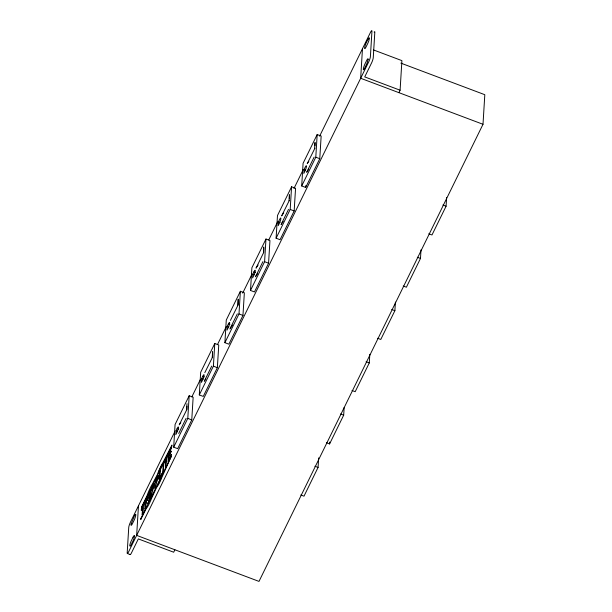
<?xml version="1.0" encoding="UTF-8"?>
<svg xmlns="http://www.w3.org/2000/svg" width="612" height="612" viewBox="0 0 612 612"><rect width="100%" height="100%" fill="white"/><g stroke="black" fill="none" stroke-linecap="round" stroke-linejoin="round"><path stroke-width="0.92" d="M186.966 406.116L186.912 409.405L179.217 424.881M212.601 352.229L212.517 357.163L204.813 372.639M263.718 252.687L263.803 247.745M289.346 198.793L289.415 194.685L289.04 200.767M314.958 145.733L315.019 142.443L314.644 148.525M138.465 505.803L136.66 535.385L258.998 581.4L483.006 124.29L484.811 94.707L400.875 63.135M173.693 447.173L175.078 424.514L189.177 395.75L193.147 397.242L191.763 419.909L177.671 448.665L173.693 447.173L187.792 418.409L189.177 395.75M176.042 430.779L175.805 434.635L176.906 432.386A3.779 0.65 -69.4 0 0 178.482 427.482A3.779 0.65 -69.4 0 0 177.143 428.53L176.042 430.779L177.633 431.376M186.637 409.734L187.012 403.645M199.298 394.931L200.682 372.272L214.774 343.508L218.752 345.007L217.367 367.667L203.268 396.423L199.298 394.931L213.389 366.167L214.774 343.508M201.639 378.537L201.409 382.393L202.511 380.144A3.779 0.65 -69.4 0 0 204.087 375.24A3.779 0.65 -69.4 0 0 202.74 376.296L201.639 378.537L203.23 379.134M212.242 357.492L212.609 351.403M224.895 342.689L226.279 320.03L240.378 291.266L244.356 292.765L242.964 315.425L228.873 344.181L224.895 342.689L238.994 313.925L240.378 291.266M227.243 326.295L227.006 330.151L228.108 327.902A3.779 0.65 -69.4 0 0 229.684 322.998A3.779 0.65 -69.4 0 0 228.345 324.054L227.243 326.295L228.834 326.892M237.838 305.25L238.213 299.161L238.114 304.921L230.418 320.397M250.499 290.448L251.884 267.788L265.975 239.024L269.953 240.524L268.569 263.183L254.47 291.947L250.499 290.448L264.591 261.691L265.975 239.024M252.848 274.054L252.611 277.909L253.712 275.668A3.779 0.65 -69.4 0 0 255.288 270.756A3.779 0.65 -69.4 0 0 253.942 271.812L252.848 274.054L254.431 274.658M263.818 246.919L263.443 253.008L256.015 268.155L258.119 265.08M276.096 238.206L277.481 215.546L291.58 186.782L295.558 188.282L294.165 210.941L280.074 239.705L276.096 238.206L290.195 209.449L291.58 186.782M278.445 221.819L278.208 225.667L279.309 223.426A3.779 0.65 -69.4 0 0 280.885 218.522A3.779 0.65 -69.4 0 0 279.546 219.57L278.445 221.819L280.036 222.416M301.701 185.964L303.085 163.305L317.177 134.548L321.155 136.04L319.77 158.699L305.679 187.463L301.701 185.964L315.792 157.208L317.177 134.548M304.049 169.578L303.812 173.425L304.914 171.184A3.779 0.65 -69.4 0 0 306.49 166.28A3.779 0.65 -69.4 0 0 305.143 167.328L304.049 169.578L305.633 170.174M305.679 187.463L305.786 185.604M300.806 494.978L303.988 496.179L318.079 467.415L318.661 457.891M326.403 442.736L329.585 443.937L329.7 442.048M362.472 48.7L360.667 78.275L483.006 124.29M329.585 443.937L343.684 415.173L344.151 407.462M352.007 390.494L355.19 391.695L369.281 362.931L369.809 354.317M398.894 92.657L400.095 90.209L401.908 60.626L373.618 49.985M377.604 338.26L380.786 339.453L394.885 310.689L395.413 302.076M403.209 286.018L406.391 287.212L420.482 258.455L421.01 249.834M428.813 233.776L431.988 234.97L446.087 206.213L446.615 197.592M174.611 432.049L130.463 522.128A4.146 0.711 -69.4 0 0 128.734 527.506L127.189 552.865A4.146 0.711 -69.4 0 0 128.658 551.71L368.669 61.95A4.146 0.711 -69.4 0 0 370.398 56.572L371.943 31.22A4.146 0.711 -69.4 0 0 370.474 32.375L319.609 136.17M191.839 396.89L200.246 379.738M217.482 344.571L226.302 326.563M242.696 293.117L251.945 274.252M268.752 239.942L277.58 221.934M293.967 188.488L303.215 169.623M289.315 200.445L281.619 215.914L283.723 212.846M307.216 163.679L314.92 148.203M178.689 433.503L186.109 418.348M211.714 366.114L204.286 381.261L205.823 378.912M229.89 329.019L237.311 313.872M255.487 276.777L262.915 261.63M288.512 209.388L281.092 224.535L283.134 221.414M314.117 157.146L306.688 172.293L308.739 169.172M174.887 549.767L173.686 552.215L138.327 538.912L131.526 552.789A4.146 0.711 -69.4 0 1 130.073 554.38M256 275.997L257.537 273.648M230.403 328.239L232.445 325.11M307.744 162.907L308.8 161.369M179.744 424.108L180.792 422.578M400.095 90.209L364.729 76.905L371.53 63.028A4.146 0.711 -69.4 0 0 373.259 57.65L374.812 32.298A4.146 0.711 -69.4 0 0 374.123 32.099M315.792 157.208L319.77 158.699M442.904 205.012L446.087 206.213M290.195 209.449L294.165 210.941M417.3 257.254L420.482 258.455M264.591 261.691L268.569 263.183M391.703 309.496L394.885 310.689M253.942 271.812L255.533 272.409M238.994 313.925L242.964 315.425M366.098 361.738L369.281 362.931M228.345 324.054L229.936 324.651M213.389 366.167L217.367 367.667M340.502 413.98L343.684 415.173M202.74 376.296L204.332 376.893M187.792 418.409L191.763 419.909M314.897 466.222L318.079 467.415M177.143 428.53L178.735 429.134M127.334 553.485L130.203 554.564M154.607 483.794L150.927 496.768C150.116 495.781 152.319 481.789 154.607 483.794M158.646 475.555L154.966 488.521C154.155 487.542 156.358 473.55 158.646 475.555M141.364 509L141.28 510.4L142.565 507.776L142.145 514.684C143.874 510.668 143.101 505.986 144.815 501.97L141.364 509M140.844 518.502L140.775 519.557L146.153 508.756A14.512 2.494 -69.4 0 0 151.677 498.16L156.557 487.527A14.512 2.494 -69.4 0 0 162.081 476.939L171.245 456.46L140.844 518.502M141.54 507.088L141.479 508.144L171.88 446.11L171.941 445.054L162.96 462.534A14.512 2.494 -69.4 0 0 157.345 474.667L152.564 483.755A14.512 2.494 -69.4 0 0 146.941 495.896L141.54 507.088M145.381 500.807L144.868 509.115C146.574 508.159 144.891 500.838 147.721 503.301L148.77 501.167L148.104 500.379L147.5 500.555L147.767 499.897A3.19 0.551 -69.4 0 0 148.402 498.03L148.479 494.947L145.381 500.807M146.169 500.432L146.038 502.536L147.798 497.411L146.169 500.432M149.726 491.949L149.213 500.256L150.093 498.466L150.598 490.158L149.726 491.949M152.22 488.078L152.074 490.434L153.597 485.637L152.22 488.078M156.259 479.831L156.114 482.195L157.636 477.391L156.259 479.831M158.5 477.926L158.431 478.982L159.296 476.297L158.5 477.926M159.74 471.569L159.235 479.877L161.943 474.346L162.004 473.367L159.87 477.727L160.313 470.399L159.74 471.569M163.228 464.447L162.723 472.755L163.297 471.584L163.802 463.276L163.228 464.447M164.49 461.876L164.429 462.856L165.86 459.941L165.408 467.27C166.716 463.261 165.967 458.702 167.925 454.869L164.49 461.876M168.53 453.645L168.017 461.945L171.253 455.343L171.314 454.364L168.652 459.796L168.828 456.973L171.284 451.105L168.889 455.994L169.042 453.454L171.658 447.242L168.53 453.645M131.098 524.063L131.006 524.721A4.146 0.711 -69.4 0 0 132.483 523.566L134.082 520.299A4.146 0.711 -69.4 0 0 135.81 514.922A4.146 0.711 -69.4 0 0 134.342 516.077L131.098 524.063M368.126 59.364L367.208 62.829L364.79 68.009A4.146 0.711 -69.4 0 1 363.321 69.156A4.146 0.711 -69.4 0 1 365.05 63.778L366.649 60.519A4.146 0.711 -69.4 0 1 368.126 59.364M161.492 477.291L158.233 483.939L161.492 477.291M159.426 470.391L158.998 471.477L162.256 464.822L159.426 470.391M367.942 39.382L366.343 42.649A4.146 0.711 -69.4 0 0 364.614 48.027A4.146 0.711 -69.4 0 0 366.083 46.879L367.682 43.613A4.146 0.711 -69.4 0 0 369.411 38.235L369.036 37.699L367.942 39.382M133.049 537.206L131.45 540.472A4.146 0.711 -69.4 0 0 129.721 545.85C130.578 547.656 132.2 541.781 132.789 541.429A4.146 0.711 -69.4 0 0 134.518 536.051A4.146 0.711 -69.4 0 0 133.049 537.206"/></g></svg>
